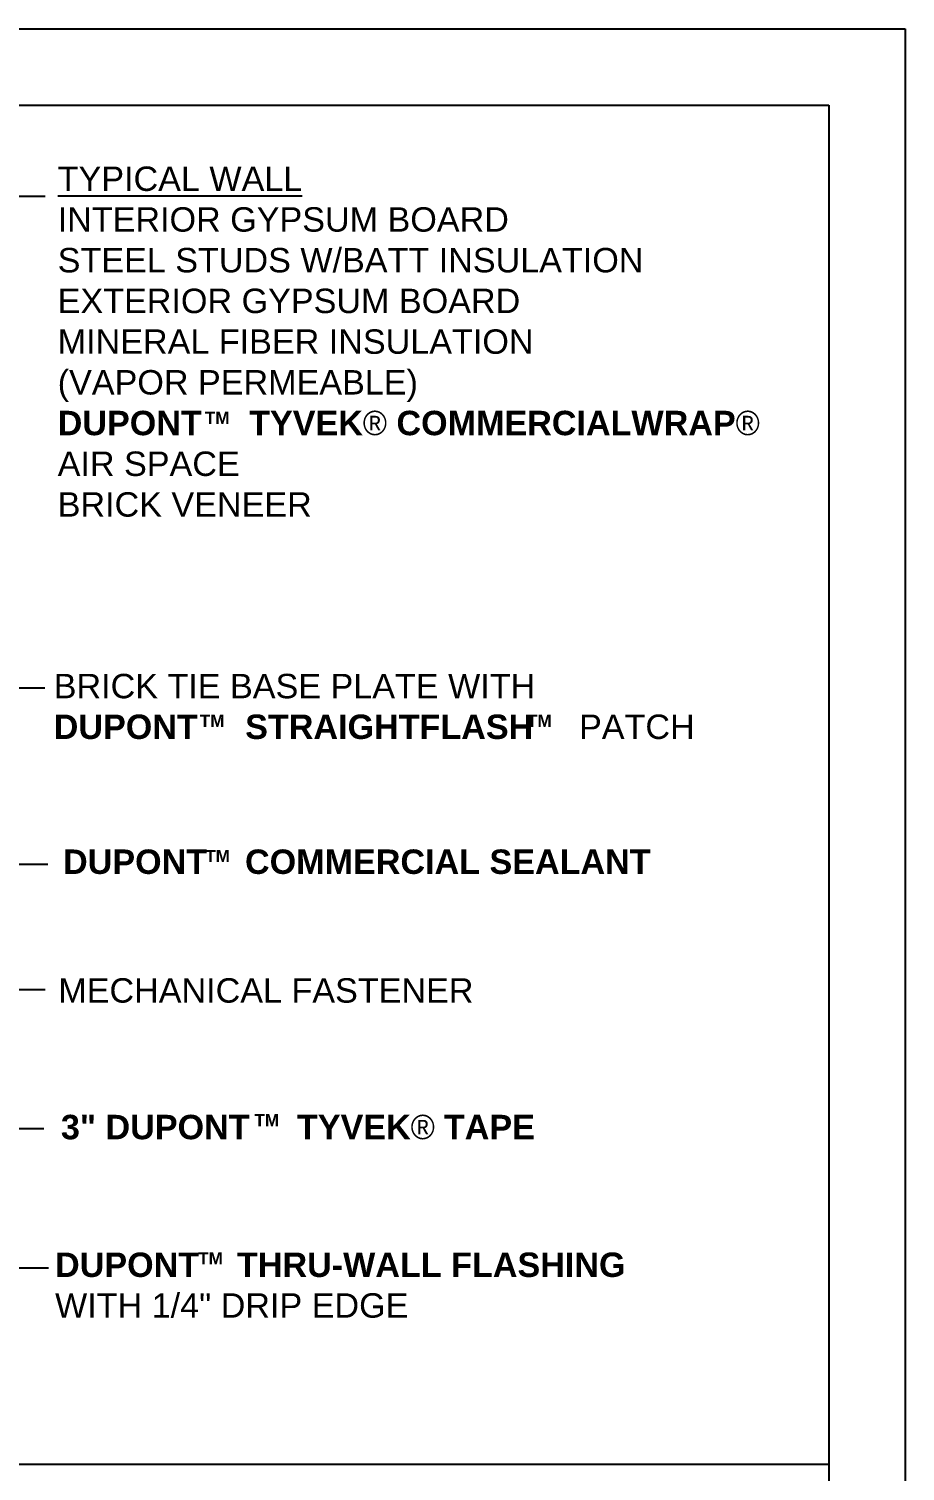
# Model space of a CAD drawing. Extents: x 61.9 to 112.9, y 313.3 to 379.3.
# Drawn here: x 95.69 to 112.91, y 350.91 to 379.26 of the extents above; entities that cross this region are included whole.
import ezdxf

# ---------------------------------------------------------------- set-up
doc = ezdxf.new("R2010")
doc.units = 0
doc.header["$LTSCALE"] = 1.5
doc.header["$MEASUREMENT"] = 0
doc.layers.add('8x11 layout', color=7, linetype='CONTINUOUS')
doc.layers.add('TEXT', color=7, linetype='CONTINUOUS')
doc.layers.add('VIEWPORT', color=7, linetype='CONTINUOUS', plot=False)
doc.styles.add('DETAILS', font='sanss___.ttf', dxfattribs={"height": 1})
doc.dimstyles.new('TYVEKDETAILS', dxfattribs={"dimscale": 6, "dimtxt": 1.5, "dimasz": 0.1, "dimexe": 0.75, "dimexo": 0.75, "dimgap": 0.75, "dimtad": 0, "dimtih": 1, "dimtoh": 1, "dimdec": 4, "dimzin": 0, "dimdsep": 46, "dimlunit": 4, "dimtxsty": 'DETAILS', "dimcen": 0.0625, "dimadec": 0, "dimazin": 0, "dimtfac": 1, "dimtdec": 4, "dimtofl": 0, "dimtmove": 0, "dimatfit": 3, "dimfxl": 1, "dimfrac": 2, "dimtolj": 1, "dimtzin": 0, "dimarcsym": 0})

msp = doc.modelspace()

# ---------------------------------------------------------------- linework, layer by layer
at = {"layer": '8x11 layout', "color": 7}
for p, q in [((63.414, 377.759), (111.414, 377.759)), ((111.414, 377.759), (111.414, 314.759))]:
    msp.add_line(p, q, dxfattribs=at)
msp.add_lwpolyline([(63.414, 351.051), (111.414, 351.051)], dxfattribs=at)
at = {"layer": 'TEXT'}
msp.add_line((93.292, 375.973), (96.012, 375.973), dxfattribs=at)
at = {"layer": 'VIEWPORT', "color": 1}
for p, q in [((61.914, 379.259), (112.914, 379.259)), ((112.914, 379.259), (112.914, 313.259))]:
    msp.add_line(p, q, dxfattribs=at)

# ---------------------------------------------------------------- texts
at = {"layer": 'TEXT', "attachment_point": 4, "style": 'DETAILS'}
for s, insert, char_height in [('{\\fArial|b0|i0|c0|p34;\\LTYPICAL WALL\\P}INTERIOR GYPSUM BOARD\\PSTEEL STUDS W/BATT INSULATION\\PEXTERIOR GYPSUM BOARD\\P{\\fArial|b0|i0|c0|p34;MINERAL FIBER INSULATION\\P(VAPOR PERMEABLE)}\\P{\\fSansSerif|b1|i0|c2|p2;DUPONT     TYVEK\\fSymbol|b0|i0|c2|p18;â} {\\fSansSerif|b1|i0|c2|p2;COMMERCIALWRAP\\fSymbol|b0|i0|c2|p18;â\\fArial|b1|i0|c0|p34;\\P\\fArial|b0|i0|c0|p34;AIR SPACE\\PBRICK VENEER}', (96.26, 373.109), 0.48), ('{\\fSansSerif|b1|i0|c2|p2;TM}', (99.152, 371.613), 0.24), ('{\\fSansSerif|b1|i0|c2|p2;TM}', (99.053, 365.661), 0.24), ('{\\fSansSerif|b1|i0|c2|p2;TM}', (105.483, 365.661), 0.24), ('{\\fSansSerif|b1|i0|c2|p2;TM}', (99.16, 363.003), 0.24), ('{\\fSansSerif|b1|i0|c2|p2;TM}', (100.126, 357.81), 0.24), ('{\\fSansSerif|b1|i0|c2|p2;TM}', (99.021, 355.096), 0.24)]:
    msp.add_mtext(s, dxfattribs=dict(at, insert=insert, char_height=char_height))
at = {"layer": 'TEXT', "char_height": 0.48, "attachment_point": 4, "style": 'DETAILS'}
for s, insert, width in [('BRICK TIE BASE PLATE WITH \\P{\\fSansSerif|b1|i0|c2|p2;DUPONT     STRAIGHTFLASH\\fSymbol|b0|i0|c2|p18;    } PATCH', (96.182, 365.939), 12.51034), ('{\\fSansSerif|b1|i0|c2|p2;DUPONT    COMMERCIAL SEALANT}', (96.365, 362.887), 11.67799), ('MECHANICAL FASTENER ', (96.272, 360.357), 12.20717), ('{\\fSansSerif|b1|i0|c2|p2;3" DUPONT     TYVEK\\fSymbol|b0|i0|c2|p18;â \\fSansSerif|b1|i0|c2|p2;TAPE}', (96.323, 357.672), 10.15656), ('\\A1;{\\fSansSerif|b1|i0|c2|p2;DUPONT    THRU-WALL FLASHING} WITH 1/4" DRIP EDGE', (96.208, 354.566), 11.67799)]:
    msp.add_mtext(s, dxfattribs=dict(at, insert=insert, width=width))

# ---------------------------------------------------------------- leaders
at = {"layer": 'TEXT'}
for points in [[(89.213, 368.693), (95.201, 366.305), (96.008, 366.305)], [(81.991, 360.483), (95.231, 362.845), (96.065, 362.845)], [(82.734, 360.298), (95.019, 360.38), (96.017, 360.38)], [(83.088, 357.616), (95.193, 357.649), (95.988, 357.649)], [(84.801, 354.224), (95.33, 354.908), (96.078, 354.908)]]:
    msp.add_leader(points, dimstyle='TYVEKDETAILS', override={"dimfxl": 3}, dxfattribs=at)

doc.saveas('drawing.dxf')
